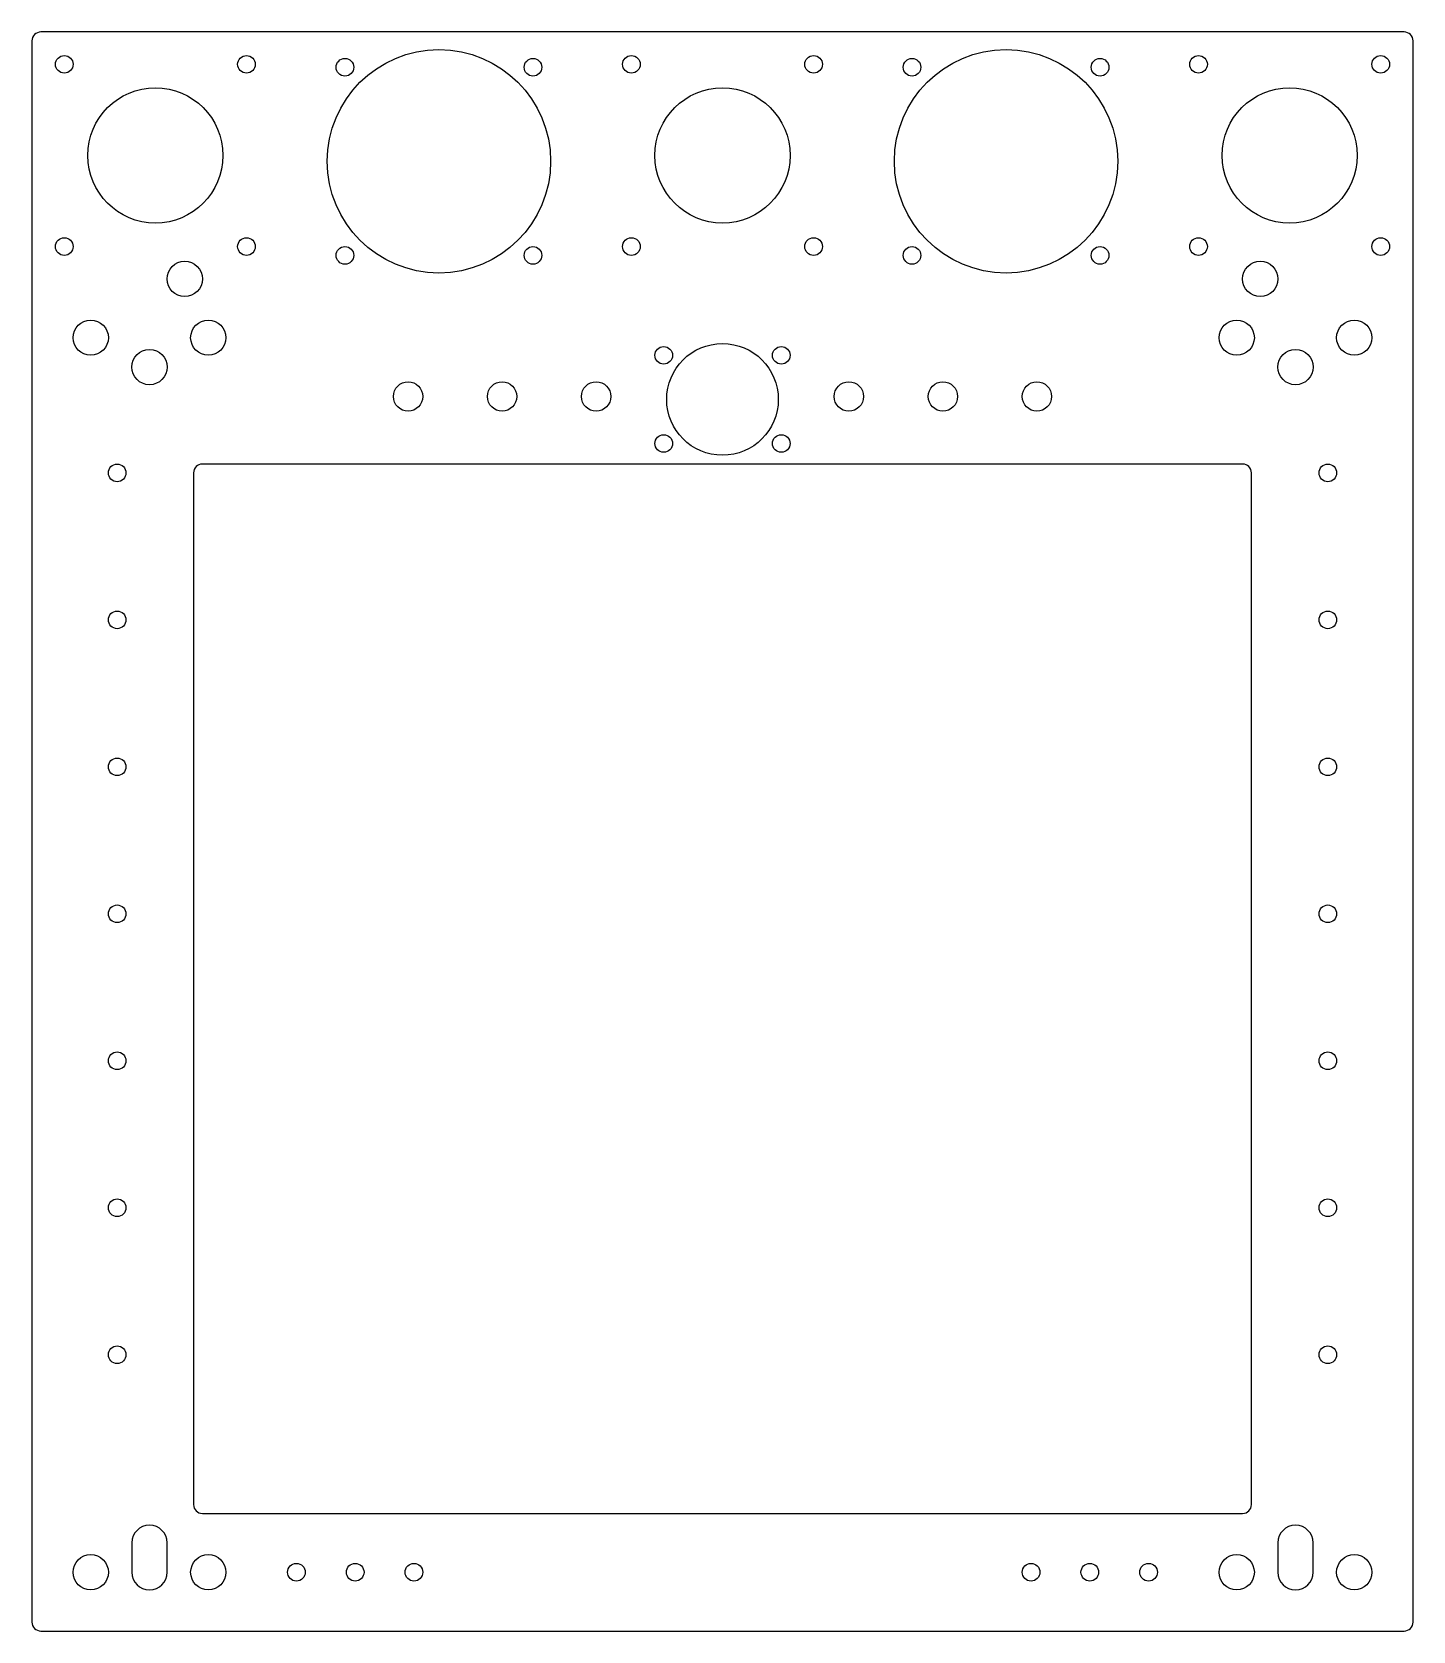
# Model space of a CAD drawing. Header units: millimetres. Extents: x -118 to 118, y -115 to 157.
import ezdxf

# ---------------------------------------------------------------- set-up
doc = ezdxf.new("R2010")
doc.units = ezdxf.units.MM

msp = doc.modelspace()

# ---------------------------------------------------------------- linework, layer by layer
at = {"color": 7, "linetype": 'Continuous', "lineweight": 25}
for p, q in [((-117.5, 155.5), (-117.5, -113.5)), ((116, 157), (-116, 157)), ((117.5, -113.5), (117.5, 155.5)), ((-90, 82), (-90, -93.5)), ((88.5, 83.5), (-88.5, 83.5)), ((90, -93.5), (90, 82)), ((-88.5, -95), (88.5, -95)), ((-100.5, -100), (-100.5, -105)), ((-94.5, -105), (-94.5, -100)), ((94.5, -100), (94.5, -105)), ((100.5, -105), (100.5, -100)), ((-116, -115), (116, -115))]:
    msp.add_line(p, q, dxfattribs=at)
for centre, radius in [((-112, 151.5), 1.5), ((-81, 151.5), 1.5), ((-48.25, 135), 19), ((-64.25, 151), 1.5), ((-32.25, 151), 1.5), ((-15.5, 151.5), 1.5), ((15.5, 151.5), 1.5), ((48.25, 135), 19), ((32.25, 151), 1.5), ((64.25, 151), 1.5), ((81, 151.5), 1.5), ((112, 151.5), 1.5), ((-96.5, 136), 11.5), ((0, 136), 11.5), ((96.5, 136), 11.5), ((-112, 120.5), 1.5), ((-81, 120.5), 1.5), ((-64.25, 119), 1.5), ((-32.25, 119), 1.5), ((-15.5, 120.5), 1.5), ((15.5, 120.5), 1.5), ((32.25, 119), 1.5), ((64.25, 119), 1.5), ((81, 120.5), 1.5), ((112, 120.5), 1.5), ((-91.5, 115), 3), ((91.5, 115), 3), ((-107.5, 105), 3), ((-87.5, 105), 3), ((87.5, 105), 3), ((107.5, 105), 3), ((-10, 102), 1.5), ((0, 94.5), 9.5), ((10, 102), 1.5), ((-97.5, 100), 3), ((97.5, 100), 3), ((-53.5, 95), 2.5), ((-37.5, 95), 2.5), ((-21.5, 95), 2.5), ((21.5, 95), 2.5), ((37.5, 95), 2.5), ((53.5, 95), 2.5), ((-10, 87), 1.5), ((10, 87), 1.5), ((-103, 82), 1.5), ((103, 82), 1.5), ((-103, 57), 1.5), ((103, 57), 1.5), ((-103, 32), 1.5), ((103, 32), 1.5), ((-103, 7), 1.5), ((103, 7), 1.5), ((-103, -18), 1.5), ((103, -18), 1.5), ((-103, -43), 1.5), ((103, -43), 1.5), ((-103, -68), 1.5), ((103, -68), 1.5), ((-107.5, -105), 3), ((-87.5, -105), 3), ((87.5, -105), 3), ((107.5, -105), 3), ((-72.5, -105), 1.5), ((-62.5, -105), 1.5), ((-52.5, -105), 1.5), ((52.5, -105), 1.5), ((62.5, -105), 1.5), ((72.5, -105), 1.5)]:
    msp.add_circle(centre, radius, dxfattribs=at)
for centre, radius, start, end in [((-116, 155.5), 1.5, 90, 180), ((116, 155.5), 1.5, 0, 90), ((-88.5, 82), 1.5, 90, 180), ((88.5, 82), 1.5, 0, 90), ((-88.5, -93.5), 1.5, 180, 270), ((88.5, -93.5), 1.5, 270, 0), ((-97.5, -100), 3, 0, 180), ((97.5, -100), 3, 0, 180), ((-97.5, -105), 3, 180, 0), ((97.5, -105), 3, 180, 0), ((-116, -113.5), 1.5, 180, 270), ((116, -113.5), 1.5, 270, 0)]:
    msp.add_arc(centre, radius, start, end, dxfattribs=at)

doc.saveas('drawing.dxf')
